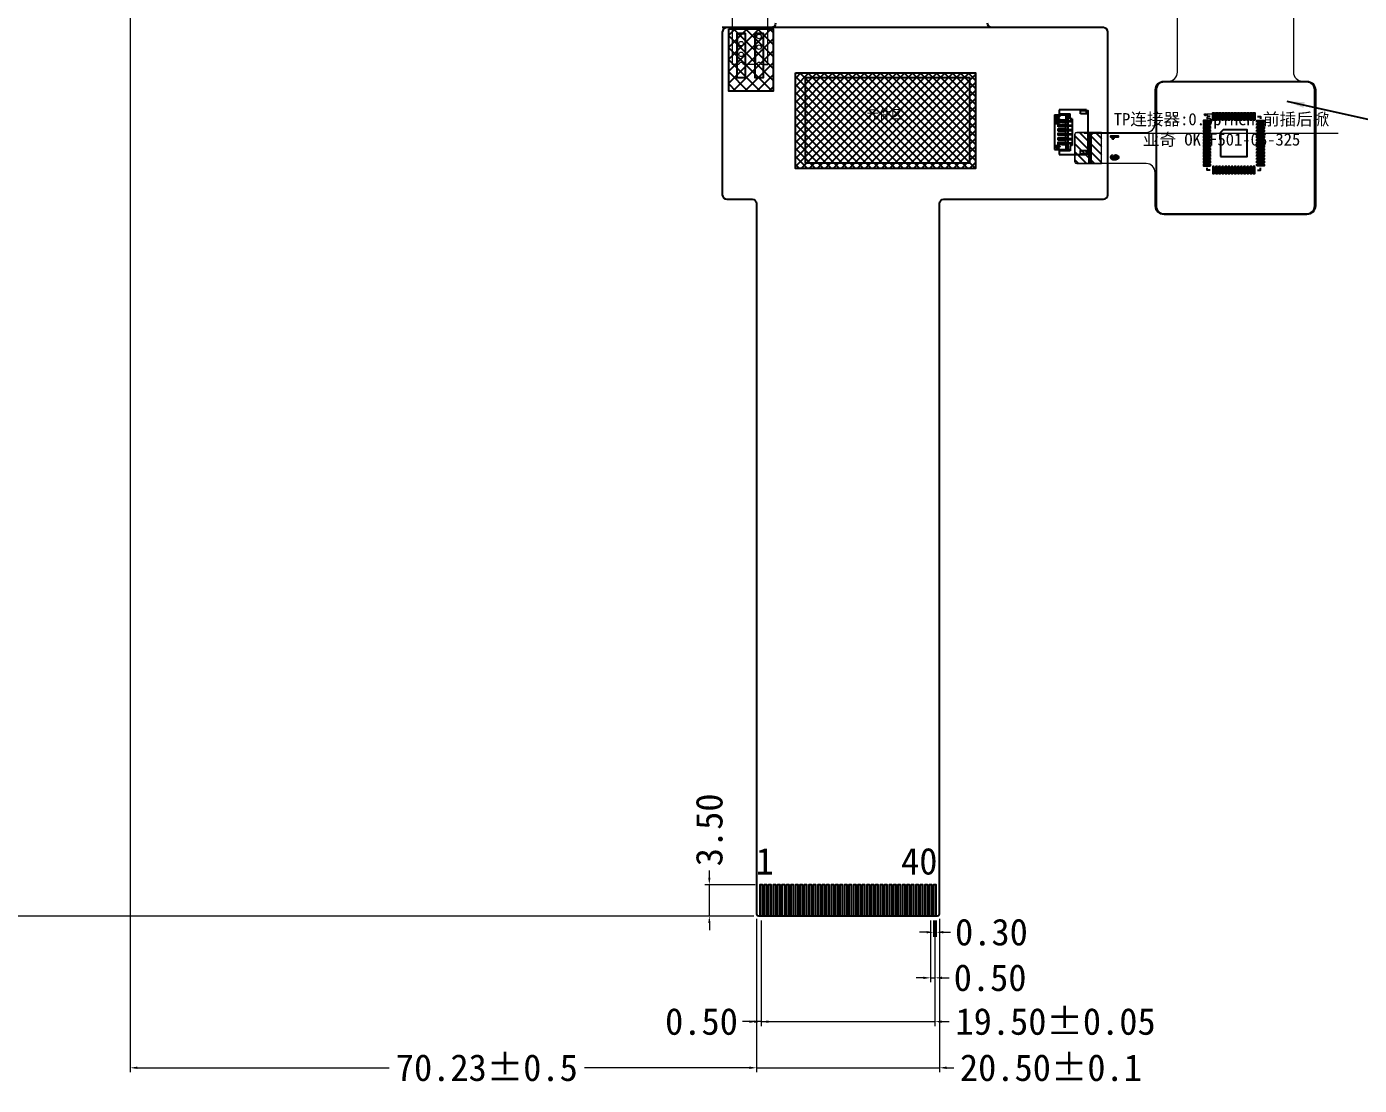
# Model space of a CAD drawing. Header units: millimetres. Extents: x 5678 to 6868, y 431 to 1273.
# Drawn here: x 5821.5 to 5970.9, y 727.7 to 846.4 of the extents above; entities that cross this region are included whole.
import ezdxf
from ezdxf.enums import TextEntityAlignment as Align

# ---------------------------------------------------------------- set-up
doc = ezdxf.new("R2010")
doc.units = ezdxf.units.MM
doc.header["$PDMODE"] = 35
doc.header["$PDSIZE"] = 5
doc.layers.add('DIM', color=3, linetype='Continuous')
doc.layers.add('TP-FPC', color=20, linetype='Continuous', lineweight=9)
doc.layers.add('标注', color=3, linetype='Continuous', lineweight=13)
doc.styles.add('NOTE', font='ROMANS.shx', dxfattribs={"width": 0.8, "bigfont": 'EXTFONT.shx'})
doc.styles.get("Standard").update_dxf_attribs({"font": 'txt', "bigfont": 'gbcbig.shx'})
doc.styles.add('TITLE', font='arial.ttf')
doc.styles.add('宋体', font='')
doc.styles.get('宋体').set_extended_font_data('SimSun')
doc.dimstyles.new('DIM', dxfattribs={"dimtxt": 3, "dimasz": 0.8, "dimexe": 0.5, "dimexo": 0.5, "dimgap": 0.5, "dimtad": 0, "dimzin": 9, "dimdsep": 46, "dimtxsty": '宋体', "dimcen": 0.1, "dimclrd": 3, "dimclre": 3, "dimclrt": 3, "dimadec": 0, "dimazin": 0, "dimtm": 1e-09, "dimtfac": 1, "dimtmove": 0, "dimatfit": 0, "dimfxl": 1, "dimtolj": 1, "dimlwd": 5, "dimlwe": 5, "dimarcsym": 0})
doc.dimstyles.new('ISO-25$7', dxfattribs={"dimscale": 0.5, "dimtxt": 1.5, "dimasz": 2, "dimexe": 0.2, "dimexo": 0.2, "dimtad": 0, "dimzin": 1, "dimdsep": 46, "dimtxsty": 'TITLE', "dimcen": 2.5, "dimclrd": 7, "dimclre": 256, "dimclrt": 7, "dimadec": 0, "dimazin": 0, "dimtfac": 1, "dimtmove": 0, "dimatfit": 0, "dimfxl": 1, "dimlwd": 9, "dimlwe": 9, "dimarcsym": 0})
doc.dimstyles.new('STANDARD$7', dxfattribs={"dimtxt": 1.5, "dimasz": 1.25, "dimexe": 0.25, "dimexo": 0.25, "dimgap": 0.25, "dimtad": 0, "dimzin": 0, "dimdsep": 46, "dimtxsty": 'NOTE', "dimcen": 0.5, "dimclrd": 256, "dimclre": 5, "dimclrt": 256, "dimazin": 0, "dimtfac": 1, "dimtmove": 0, "dimatfit": 1, "dimfxl": 1, "dimtolj": 1, "dimtzin": 0, "dimarcsym": 0})

# ---------------------------------------------------------------- blocks, each defined once
blk = doc.blocks.new('*D132')
at = {"color": 3, "lineweight": 5}
for p, q in [((5833.08, 854.65), (5833.08, 729.19)), ((5903.31, 746.41), (5903.31, 729.19)), ((5833.88, 729.69), (5862.11, 729.69)), ((5902.51, 729.69), (5884.02, 729.69))]:
    blk.add_line(p, q, dxfattribs=at)
at = {"color": 3}
for points in [[(5833.88, 729.83), (5833.88, 729.56), (5833.08, 729.69)], [(5902.51, 729.83), (5902.51, 729.56), (5903.31, 729.69)]]:
    blk.add_solid(points, dxfattribs=at)
at = {"layer": 'Defpoints', "color": 0}
for p in [(5833.08, 855.15), (5903.31, 746.91), (5903.31, 729.69)]:
    blk.add_point(p, dxfattribs=at)
at = {"color": 7, "insert": (5873.06, 729.69), "char_height": 3, "attachment_point": 5, "style": '宋体'}
blk.add_mtext('\\A1;70.23\\fSimSun|b0|i0|c134|p2;±0.5', dxfattribs=at)
blk = doc.blocks.new('*D143')
at = {"color": 3, "lineweight": 5}
for p, q in [((5832.58, 855.15), (5807.58, 855.15)), ((5808.08, 854.35), (5808.08, 812.85)), ((5808.08, 747.51), (5808.08, 789.01)), ((5903.01, 746.71), (5807.58, 746.71))]:
    blk.add_line(p, q, dxfattribs=at)
at = {"color": 3}
for points in [[(5807.94, 854.35), (5808.21, 854.35), (5808.08, 855.15)], [(5807.94, 747.51), (5808.21, 747.51), (5808.08, 746.71)]]:
    blk.add_solid(points, dxfattribs=at)
at = {"layer": 'Defpoints', "color": 0}
for p in [(5833.08, 855.15), (5808.08, 746.71), (5903.51, 746.71)]:
    blk.add_point(p, dxfattribs=at)
at = {"color": 7, "insert": (5808.08, 800.93), "char_height": 3, "attachment_point": 5, "rotation": 90, "style": '宋体'}
blk.add_mtext('\\A1;108.43%%P0.5', dxfattribs=at)
blk = doc.blocks.new('wewe')
at = {"color": 2}
for points in [[(27029.48, 4589.85), (27029.74, 4589.85), (27029.74, 4589.05), (27029.48, 4589.05)], [(27029.98, 4589.85), (27030.24, 4589.85), (27030.24, 4589.05), (27029.98, 4589.05)], [(27030.48, 4589.85), (27030.74, 4589.85), (27030.74, 4589.05), (27030.48, 4589.05)], [(27030.98, 4589.85), (27031.24, 4589.85), (27031.24, 4589.05), (27030.98, 4589.05)], [(27031.48, 4589.85), (27031.74, 4589.85), (27031.74, 4589.05), (27031.48, 4589.05)], [(27031.98, 4589.85), (27032.24, 4589.85), (27032.24, 4589.05), (27031.98, 4589.05)], [(27028.41, 4587.35), (27028.81, 4587.35), (27028.81, 4586.55), (27028.41, 4586.55)], [(27032.91, 4587.35), (27033.31, 4587.35), (27033.31, 4586.55), (27032.91, 4586.55)]]:
    blk.add_lwpolyline(points, close=True, dxfattribs=at)
blk = doc.blocks.new('*D156')
at = {"color": 3, "lineweight": 5}
for p, q in [((5898.01, 751.01), (5898.01, 751.81)), ((5903.16, 750.21), (5897.51, 750.21)), ((5898.01, 746.71), (5898.01, 750.21)), ((5903.01, 746.71), (5897.51, 746.71)), ((5898.01, 745.91), (5898.01, 745.11))]:
    blk.add_line(p, q, dxfattribs=at)
at = {"color": 3}
for points in [[(5897.88, 751.01), (5898.14, 751.01), (5898.01, 750.21)], [(5897.88, 745.91), (5898.14, 745.91), (5898.01, 746.71)]]:
    blk.add_solid(points, dxfattribs=at)
at = {"layer": 'Defpoints', "color": 0}
for p in [(5898.01, 750.21), (5903.66, 750.21), (5903.51, 746.71)]:
    blk.add_point(p, dxfattribs=at)
at = {"color": 7, "insert": (5898.01, 756.37), "char_height": 3, "attachment_point": 5, "rotation": 90, "style": '宋体'}
blk.add_mtext('\\A1;3.50', dxfattribs=at)
blk = doc.blocks.new('*D157')
at = {"color": 3, "lineweight": 5}
for p, q in [((5923.16, 746.21), (5923.16, 744.39)), ((5923.46, 746.21), (5923.46, 744.39)), ((5922.36, 744.89), (5921.56, 744.89)), ((5923.16, 744.89), (5923.46, 744.89)), ((5924.26, 744.89), (5925.06, 744.89))]:
    blk.add_line(p, q, dxfattribs=at)
at = {"color": 3}
for points in [[(5922.36, 745.03), (5922.36, 744.76), (5923.16, 744.89)], [(5924.26, 745.03), (5924.26, 744.76), (5923.46, 744.89)]]:
    blk.add_solid(points, dxfattribs=at)
at = {"layer": 'Defpoints', "color": 0}
for p in [(5923.16, 746.71), (5923.46, 746.71), (5923.46, 744.89)]:
    blk.add_point(p, dxfattribs=at)
at = {"color": 7, "insert": (5929.64, 744.89), "char_height": 3, "attachment_point": 5, "style": '宋体'}
blk.add_mtext('\\A1;0.30', dxfattribs=at)
blk = doc.blocks.new('*D158')
at = {"color": 3, "lineweight": 5}
for p, q in [((5922.81, 746.21), (5922.81, 739.28)), ((5923.31, 746.21), (5923.31, 739.28)), ((5922.01, 739.78), (5921.21, 739.78)), ((5922.81, 739.78), (5923.31, 739.78)), ((5924.11, 739.78), (5924.91, 739.78))]:
    blk.add_line(p, q, dxfattribs=at)
at = {"color": 3}
for points in [[(5922.01, 739.91), (5922.01, 739.64), (5922.81, 739.78)], [(5924.11, 739.91), (5924.11, 739.64), (5923.31, 739.78)]]:
    blk.add_solid(points, dxfattribs=at)
at = {"layer": 'Defpoints', "color": 0}
for p in [(5922.81, 746.71), (5923.31, 746.71), (5923.31, 739.78)]:
    blk.add_point(p, dxfattribs=at)
at = {"color": 7, "insert": (5929.49, 739.78), "char_height": 3, "attachment_point": 5, "style": '宋体'}
blk.add_mtext('\\A1;0.50', dxfattribs=at)
blk = doc.blocks.new('*D159')
at = {"color": 3, "lineweight": 5}
for p, q in [((5903.81, 746.21), (5903.81, 734.37)), ((5923.31, 746.21), (5923.31, 734.37)), ((5903.01, 734.87), (5902.21, 734.87)), ((5903.81, 734.87), (5923.31, 734.87)), ((5924.11, 734.87), (5924.91, 734.87))]:
    blk.add_line(p, q, dxfattribs=at)
at = {"color": 3}
for points in [[(5903.01, 735), (5903.01, 734.73), (5903.81, 734.87)], [(5924.11, 735), (5924.11, 734.73), (5923.31, 734.87)]]:
    blk.add_solid(points, dxfattribs=at)
at = {"layer": 'Defpoints', "color": 0}
for p in [(5903.81, 746.71), (5923.31, 746.71), (5923.31, 734.87)]:
    blk.add_point(p, dxfattribs=at)
at = {"color": 7, "insert": (5936.83, 734.87), "char_height": 3, "attachment_point": 5, "style": '宋体'}
blk.add_mtext('\\A1;19.50%%P0.05', dxfattribs=at)
blk = doc.blocks.new('*D144')
at = {"color": 3, "lineweight": 5}
for p, q in [((5903.31, 746.41), (5903.31, 729.19)), ((5923.81, 746.41), (5923.81, 729.19)), ((5902.51, 729.69), (5901.71, 729.69)), ((5903.31, 729.69), (5923.81, 729.69)), ((5924.61, 729.69), (5925.41, 729.69))]:
    blk.add_line(p, q, dxfattribs=at)
at = {"color": 3}
for points in [[(5902.51, 729.83), (5902.51, 729.56), (5903.31, 729.69)], [(5924.61, 729.83), (5924.61, 729.56), (5923.81, 729.69)]]:
    blk.add_solid(points, dxfattribs=at)
at = {"layer": 'Defpoints', "color": 0}
for p in [(5903.31, 746.91), (5923.81, 746.91), (5923.81, 729.69)]:
    blk.add_point(p, dxfattribs=at)
at = {"color": 7, "insert": (5936.31, 729.69), "char_height": 3, "attachment_point": 5, "style": '宋体'}
blk.add_mtext('\\A1;20.50%%P0.1', dxfattribs=at)
blk = doc.blocks.new('*D145')
at = {"color": 3, "lineweight": 5}
for p, q in [((5903.31, 746.41), (5903.31, 734.37)), ((5903.81, 746.21), (5903.81, 734.37)), ((5902.51, 734.87), (5901.71, 734.87)), ((5903.81, 734.87), (5903.31, 734.87)), ((5904.61, 734.87), (5905.41, 734.87))]:
    blk.add_line(p, q, dxfattribs=at)
at = {"color": 3}
for points in [[(5902.51, 735), (5902.51, 734.73), (5903.31, 734.87)], [(5904.61, 735), (5904.61, 734.73), (5903.81, 734.87)]]:
    blk.add_solid(points, dxfattribs=at)
at = {"layer": 'Defpoints', "color": 0}
for p in [(5903.31, 746.91), (5903.81, 746.71), (5903.31, 734.87)]:
    blk.add_point(p, dxfattribs=at)
at = {"color": 7, "insert": (5897.13, 734.87), "char_height": 3, "attachment_point": 5, "style": '宋体'}
blk.add_mtext('\\A1;0.50', dxfattribs=at)

msp = doc.modelspace()

# ---------------------------------------------------------------- hatches: boundary and pattern name
h = msp.add_hatch()
h.set_pattern_fill('ANSI37', color=2, scale=0.2)
h.set_pattern_definition([(45, (4266.62777, 623.86315), (-0.4490128, 0.4490128), []), (135, (4266.62777, 623.86315), (-0.4490128, -0.4490128), [])])
h.paths.add_polyline_path([(5907.6579, 841.2387), (5927.863, 841.2387), (5927.863, 830.5056), (5907.6579, 830.5056)])
h = msp.add_hatch()
h.set_pattern_fill('ANSI31', color=3, scale=0.2, angle=270, style=0)
h.set_pattern_definition([(315, (6901.97977, 4261.65113), (0.44901281, 0.44901281), [])])
edge = h.paths.add_edge_path()
edge.add_line((5941.9964, 834.5758), (5939.1964, 834.5758))
edge.add_arc((5939.1964, 834.3758), 0.2, 90, 180)
edge.add_line((5938.9964, 834.3758), (5938.9964, 831.2758))
edge.add_arc((5939.1964, 831.2758), 0.2, 180, 270)
edge.add_line((5939.1964, 831.0758), (5941.9964, 831.0758))
edge.add_line((5941.9964, 831.0758), (5941.9964, 834.5758))
msp.add_hatch(color=0).paths.add_polyline_path([(5940.7964, 834.5758), (5940.7964, 831.0758), (5940.5964, 831.0758), (5940.5964, 834.5758)])
at = {"layer": 'DIM'}
h = msp.add_hatch(dxfattribs=at)
h.set_pattern_fill('ANSI37', color=2, scale=0.3)
h.set_pattern_definition([(45, (-3432.1358, 2214.0127), (-0.67351921, 0.67351921), []), (135, (-3432.1358, 2214.0127), (-0.67351921, -0.67351921), [])])
h.paths.add_polyline_path([(5900.1849, 839.1842), (5900.1849, 846.1842), (5905.1849, 846.1842), (5905.1849, 839.1842)])

# ---------------------------------------------------------------- linework, layer by layer
at = {"color": 5}
for q in [(5899.4664, 846.3125), (5904.9449, 846.3125)]:
    msp.add_line((5929.7064, 846.3125), q, dxfattribs=at)
at = {"color": 6}
for p, q in [((5901.1322, 845.6682), (5901.1322, 842.1683)), ((5901.1322, 845.6682), (5902.0322, 845.6682)), ((5901.1322, 845.6682), (5901.1322, 842.1683)), ((5901.1322, 845.6682), (5902.0322, 845.6682)), ((5902.0322, 845.6682), (5902.0322, 842.1683)), ((5902.0322, 845.6682), (5902.0322, 842.1683)), ((5903.1322, 845.6682), (5903.1322, 842.1683)), ((5903.1322, 845.6682), (5904.0322, 845.6682)), ((5903.1322, 845.6682), (5903.1322, 842.1683)), ((5903.1322, 845.6682), (5904.0322, 845.6682)), ((5904.0322, 845.6682), (5904.0322, 842.1683)), ((5904.0322, 845.6682), (5904.0322, 842.1683))]:
    msp.add_line(p, q, dxfattribs=at)
at = {"color": 7, "linetype": 'Continuous'}
for p, q in [((5940.2964, 837.0875), (5937.2464, 837.0875)), ((5937.2464, 837.0875), (5937.2464, 836.5275)), ((5940.2964, 836.6875), (5940.2964, 837.0875)), ((5940.4264, 836.8475), (5940.2964, 836.8475)), ((5940.4164, 836.8475), (5940.4164, 836.6975)), ((5940.4264, 836.8475), (5940.4264, 836.6975)), ((5936.6964, 836.5275), (5938.2464, 836.5275)), ((5936.6964, 836.5275), (5936.6964, 832.6475)), ((5936.8742, 836.1433), (5936.8113, 836.0867)), ((5936.8113, 835.8603), (5936.8113, 836.0867)), ((5936.8113, 835.8603), (5936.8364, 835.8414)), ((5936.8364, 835.8414), (5936.8113, 835.8163)), ((5936.8113, 835.5961), (5936.8113, 835.8163)), ((5936.8113, 835.5961), (5936.8742, 835.5332)), ((5936.8176, 836.3824), (5937.2579, 836.3824)), ((5936.8176, 836.3132), (5936.8176, 836.3824)), ((5937.1447, 836.3132), (5936.8176, 836.3132)), ((5937.1447, 836.3132), (5936.8742, 836.1433)), ((5937.195, 835.5332), (5936.8742, 835.5332)), ((5936.9119, 836.0364), (5936.9497, 836.0679)), ((5936.9119, 836.0364), (5936.9119, 835.9106)), ((5936.9497, 835.8792), (5936.9119, 835.9106)), ((5936.9119, 835.766), (5936.9497, 835.7974)), ((5936.9119, 835.6464), (5936.9119, 835.766)), ((5936.9497, 835.6087), (5936.9119, 835.6464)), ((5937.2579, 836.0679), (5936.9497, 836.0679)), ((5936.9497, 835.8792), (5937.1258, 835.8792)), ((5937.1258, 835.7974), (5936.9497, 835.7974)), ((5936.9497, 835.6087), (5937.1258, 835.6087)), ((5936.9937, 836.1433), (5937.2579, 836.3132)), ((5936.9937, 836.1433), (5937.195, 836.1433)), ((5937.1572, 835.9106), (5937.1258, 835.8792)), ((5937.1258, 835.7974), (5937.1572, 835.766)), ((5937.1572, 835.6464), (5937.1258, 835.6087)), ((5937.1572, 836.0364), (5937.2075, 836.0364)), ((5937.1572, 835.9106), (5937.1572, 836.0364)), ((5937.1572, 835.6464), (5937.1572, 835.766)), ((5937.2579, 836.0867), (5937.195, 836.1433)), ((5937.195, 835.5332), (5937.2579, 835.5961)), ((5937.2579, 835.9735), (5937.2075, 836.0364)), ((5937.2327, 835.8414), (5937.2579, 835.8603)), ((5937.2579, 835.8163), (5937.2327, 835.8414)), ((5937.2464, 836.6575), (5938.4764, 836.6575)), ((5937.2464, 836.6575), (5937.3964, 836.5575)), ((5937.2579, 836.3824), (5937.2579, 836.3132)), ((5937.2579, 836.0867), (5937.2579, 836.0679)), ((5937.2579, 835.9735), (5937.2579, 835.8603)), ((5937.2579, 835.8163), (5937.2579, 835.5961)), ((5937.3964, 836.5575), (5938.4764, 836.5575)), ((5937.3964, 836.5575), (5937.3964, 836.5275)), ((5937.5464, 835.9475), (5938.2464, 835.9475)), ((5937.5464, 835.7275), (5937.5464, 835.9475)), ((5937.5464, 835.8875), (5937.959, 835.8875)), ((5937.5464, 835.7875), (5937.959, 835.7875)), ((5937.5464, 835.7275), (5938.2464, 835.7275)), ((5937.5464, 835.2275), (5937.5464, 835.4475)), ((5937.5464, 835.4475), (5938.2464, 835.4475)), ((5937.5464, 835.3875), (5937.959, 835.3875)), ((5937.5464, 835.2875), (5937.959, 835.2875)), ((5937.5964, 836.5275), (5937.5964, 836.5575)), ((5937.5964, 835.8875), (5937.5964, 835.9475)), ((5937.5964, 835.7275), (5937.5964, 835.7875)), ((5937.5964, 835.3875), (5937.5964, 835.4475)), ((5937.5964, 835.2275), (5937.5964, 835.2875)), ((5937.6108, 835.8875), (5937.6109, 835.7875)), ((5937.6108, 835.3875), (5937.6109, 835.2875)), ((5937.6264, 835.9475), (5937.6264, 835.8875)), ((5937.6264, 835.7875), (5937.6264, 835.7275)), ((5937.6264, 835.3875), (5937.6264, 835.4475)), ((5937.6264, 835.2275), (5937.6264, 835.2875)), ((5937.7464, 835.8975), (5937.6714, 835.9475)), ((5937.6714, 835.7275), (5937.7464, 835.7775)), ((5937.7464, 835.3975), (5937.6714, 835.4475)), ((5937.7089, 835.7875), (5937.7089, 835.8875)), ((5937.7089, 835.2875), (5937.7089, 835.3875)), ((5937.7464, 835.8975), (5937.9023, 835.8975)), ((5937.7464, 835.7775), (5937.9023, 835.7775)), ((5937.7464, 835.3975), (5937.9023, 835.3975)), ((5937.7735, 835.8875), (5937.7735, 835.7875)), ((5937.7735, 835.3875), (5937.7735, 835.2875)), ((5937.8843, 836.5575), (5937.8843, 836.5275)), ((5937.9023, 835.8875), (5937.9023, 835.9475)), ((5937.9023, 835.7275), (5937.9023, 835.7875)), ((5937.9023, 835.4475), (5937.9023, 835.3875)), ((5937.9023, 835.2875), (5937.9023, 835.2275)), ((5937.9166, 835.8875), (5937.9166, 835.9475)), ((5937.9166, 835.7275), (5937.9166, 835.7875)), ((5937.9166, 835.4475), (5937.9166, 835.3875)), ((5937.9166, 835.2875), (5937.9166, 835.2275)), ((5937.9314, 835.8875), (5937.9314, 835.9475)), ((5937.9314, 835.7275), (5937.9314, 835.7875)), ((5937.9314, 835.2875), (5937.9314, 835.2275)), ((5937.9315, 835.4475), (5937.9315, 835.3875)), ((5937.959, 835.8875), (5937.959, 835.7875)), ((5937.959, 835.3875), (5937.959, 835.2875)), ((5937.9964, 836.5275), (5937.9964, 835.9475)), ((5937.9964, 835.4475), (5937.9964, 835.7275)), ((5938.0318, 835.7275), (5938.0318, 835.9475)), ((5938.0318, 835.4475), (5938.0318, 835.2275)), ((5938.0343, 836.5275), (5938.0343, 836.5575)), ((5938.0939, 836.5575), (5938.0939, 836.5275)), ((5938.1293, 835.7275), (5938.1293, 835.9475)), ((5938.1293, 835.2275), (5938.1293, 835.4475)), ((5938.165, 835.9475), (5938.165, 835.7275)), ((5938.165, 835.4475), (5938.165, 835.2275)), ((5938.2177, 835.7275), (5938.2177, 835.9475)), ((5938.2177, 835.4475), (5938.2177, 835.2275)), ((5938.2413, 836.5575), (5938.2413, 836.5275)), ((5938.2464, 832.6175), (5938.2464, 836.5575)), ((5938.2464, 835.8975), (5938.6964, 835.8975)), ((5938.2464, 835.7775), (5938.6964, 835.7775)), ((5938.2464, 835.3975), (5938.6964, 835.3975)), ((5938.4764, 836.0875), (5938.4764, 836.6575)), ((5938.6964, 836.0875), (5938.4764, 836.0875)), ((5938.6964, 836.0875), (5938.6964, 833.0875)), ((5940.2964, 836.6975), (5940.4264, 836.6975)), ((5940.3964, 836.6875), (5940.2964, 836.6875)), ((5940.3964, 836.6875), (5940.4964, 836.5875)), ((5940.4964, 832.5875), (5940.4964, 836.5875)), ((5938.2464, 835.2275), (5937.5464, 835.2275)), ((5937.5464, 834.7275), (5937.5464, 834.9475)), ((5937.5464, 834.9475), (5938.2464, 834.9475)), ((5937.5464, 834.8875), (5937.959, 834.8875)), ((5937.5464, 834.7875), (5937.959, 834.7875)), ((5938.2464, 834.7275), (5937.5464, 834.7275)), ((5937.5464, 834.2275), (5937.5464, 834.4475)), ((5937.5464, 834.4475), (5938.2464, 834.4475)), ((5937.5464, 834.3875), (5937.959, 834.3875)), ((5937.5464, 834.2875), (5937.959, 834.2875)), ((5938.2464, 834.2275), (5937.5464, 834.2275)), ((5937.5464, 833.7275), (5937.5464, 833.9475)), ((5937.5464, 833.9475), (5938.2464, 833.9475)), ((5937.5464, 833.8875), (5937.959, 833.8875)), ((5937.5464, 833.7875), (5937.959, 833.7875)), ((5937.5964, 834.8875), (5937.5964, 834.9475)), ((5937.5964, 834.7275), (5937.5964, 834.7875)), ((5937.5964, 834.3875), (5937.5964, 834.4475)), ((5937.5964, 834.2275), (5937.5964, 834.2875)), ((5937.5964, 833.8875), (5937.5964, 833.9475)), ((5937.5964, 833.7275), (5937.5964, 833.7875)), ((5937.6108, 834.8875), (5937.6109, 834.7875)), ((5937.6108, 834.3875), (5937.6109, 834.2875)), ((5937.6108, 833.8875), (5937.6109, 833.7875)), ((5937.6264, 834.9475), (5937.6264, 834.8875)), ((5937.6264, 834.7875), (5937.6264, 834.7275)), ((5937.6264, 834.3875), (5937.6264, 834.4475)), ((5937.6264, 834.2275), (5937.6264, 834.2875)), ((5937.6264, 833.9475), (5937.6264, 833.8875)), ((5937.6264, 833.7875), (5937.6264, 833.7275)), ((5937.6714, 835.2275), (5937.7464, 835.2775)), ((5937.7464, 834.8975), (5937.6714, 834.9475)), ((5937.6714, 834.7275), (5937.7464, 834.7775)), ((5937.7464, 834.3975), (5937.6714, 834.4475)), ((5937.6714, 834.2275), (5937.7464, 834.2775)), ((5937.7464, 833.8975), (5937.6714, 833.9475)), ((5937.7089, 834.7875), (5937.7089, 834.8875)), ((5937.7089, 834.2875), (5937.7089, 834.3875)), ((5937.7089, 833.7875), (5937.7089, 833.8875)), ((5937.9023, 835.2775), (5937.7464, 835.2775)), ((5937.7464, 834.8975), (5937.9023, 834.8975)), ((5937.7464, 834.7775), (5937.9023, 834.7775)), ((5937.7464, 834.3975), (5937.9023, 834.3975)), ((5937.9023, 834.2775), (5937.7464, 834.2775)), ((5937.7464, 833.8975), (5937.9023, 833.8975)), ((5937.7735, 834.8875), (5937.7735, 834.7875)), ((5937.7735, 834.3875), (5937.7735, 834.2875)), ((5937.7735, 833.8875), (5937.7735, 833.7875)), ((5937.9023, 834.9475), (5937.9023, 834.8875)), ((5937.9023, 834.7875), (5937.9023, 834.7275)), ((5937.9023, 834.4475), (5937.9023, 834.3875)), ((5937.9023, 834.2875), (5937.9023, 834.2275)), ((5937.9023, 833.9475), (5937.9023, 833.8875)), ((5937.9023, 833.7875), (5937.9023, 833.7275)), ((5937.9166, 834.9475), (5937.9166, 834.8875)), ((5937.9166, 834.7875), (5937.9166, 834.7275)), ((5937.9166, 834.4475), (5937.9166, 834.3875)), ((5937.9166, 834.2875), (5937.9166, 834.2275)), ((5937.9166, 833.9475), (5937.9166, 833.8875)), ((5937.9166, 833.7875), (5937.9166, 833.7275)), ((5937.9314, 834.7875), (5937.9314, 834.7275)), ((5937.9314, 834.2875), (5937.9314, 834.2275)), ((5937.9314, 833.7875), (5937.9314, 833.7275)), ((5937.9315, 834.9475), (5937.9315, 834.8875)), ((5937.9315, 834.4475), (5937.9315, 834.3875)), ((5937.9315, 833.9475), (5937.9315, 833.8875)), ((5937.959, 834.8875), (5937.959, 834.7875)), ((5937.959, 834.3875), (5937.959, 834.2875)), ((5937.959, 833.8875), (5937.959, 833.7875)), ((5937.9964, 834.9475), (5937.9964, 835.2275)), ((5937.9964, 834.4475), (5937.9964, 834.7275)), ((5937.9964, 833.9475), (5937.9964, 834.2275)), ((5938.0318, 834.9475), (5938.0318, 834.7275)), ((5938.0318, 834.4475), (5938.0318, 834.2275)), ((5938.0318, 833.9475), (5938.0318, 833.7275)), ((5938.1293, 834.7275), (5938.1293, 834.9475)), ((5938.1293, 834.4475), (5938.1293, 834.2275)), ((5938.1293, 833.9475), (5938.1293, 833.7275)), ((5938.165, 834.9475), (5938.165, 834.7275)), ((5938.165, 834.4475), (5938.165, 834.2275)), ((5938.165, 833.9475), (5938.165, 833.7275)), ((5938.2177, 834.9475), (5938.2177, 834.7275)), ((5938.2177, 834.4475), (5938.2177, 834.2275)), ((5938.2177, 833.9475), (5938.2177, 833.7275)), ((5938.6964, 835.2775), (5938.2464, 835.2775)), ((5938.2464, 834.8975), (5938.6964, 834.8975)), ((5938.2464, 834.7775), (5938.6964, 834.7775)), ((5938.2464, 834.3975), (5938.6964, 834.3975)), ((5938.6964, 834.2775), (5938.2464, 834.2775)), ((5938.2464, 833.8975), (5938.6964, 833.8975)), ((5936.6964, 832.6475), (5938.2464, 832.6475)), ((5936.8559, 833.0619), (5936.8464, 833.015)), ((5936.8464, 832.9775), (5936.8464, 833.015)), ((5936.8464, 832.9775), (5936.8559, 832.9306)), ((5936.8847, 833.1087), (5936.8559, 833.0619)), ((5936.8559, 832.9306), (5936.8847, 832.8837)), ((5936.923, 833.1369), (5936.8847, 833.1087)), ((5936.8847, 832.8837), (5936.923, 832.8556)), ((5936.8942, 833.0244), (5936.9038, 833.0525)), ((5936.8942, 833.0244), (5936.8942, 832.9681)), ((5936.9038, 832.94), (5936.8942, 832.9681)), ((5936.9038, 833.0525), (5936.923, 833.0806)), ((5936.923, 832.9119), (5936.9038, 832.94)), ((5936.9517, 833.1462), (5936.923, 833.1369)), ((5936.923, 833.0806), (5936.9517, 833.0994)), ((5936.9517, 832.8931), (5936.923, 832.9119)), ((5936.923, 832.8556), (5936.9708, 832.8369)), ((5936.9517, 833.1462), (5936.9517, 833.0994)), ((5936.9804, 832.8837), (5936.9517, 832.8931)), ((5936.9708, 832.8369), (5937.0379, 832.8275)), ((5937.0379, 832.8744), (5936.9804, 832.8837)), ((5937.0187, 833.0712), (5937.0091, 833.0244)), ((5937.0091, 832.9775), (5937.0091, 833.0244)), ((5937.0091, 832.9775), (5937.0187, 832.9306)), ((5937.0474, 833.1181), (5937.0187, 833.0712)), ((5937.0187, 832.9306), (5937.057, 832.8744)), ((5937.0379, 832.8744), (5937.057, 832.8744)), ((5937.1049, 832.8275), (5937.0379, 832.8275)), ((5937.0762, 833.1462), (5937.0474, 833.1181)), ((5937.057, 833.0337), (5937.0666, 833.0619)), ((5937.057, 833.0337), (5937.057, 832.9681)), ((5937.0666, 832.94), (5937.057, 832.9681)), ((5937.0666, 833.0619), (5937.0857, 833.09)), ((5937.0857, 832.9119), (5937.0666, 832.94)), ((5937.124, 833.165), (5937.0762, 833.1462)), ((5937.0857, 833.09), (5937.1049, 833.1087)), ((5937.1049, 832.8931), (5937.0857, 832.9119)), ((5937.1049, 833.1087), (5937.1336, 833.1181)), ((5937.1336, 832.8837), (5937.1049, 832.8931)), ((5937.1049, 832.8275), (5937.1719, 832.8369)), ((5937.124, 833.165), (5937.1719, 833.165)), ((5937.1623, 833.1181), (5937.1336, 833.1181)), ((5937.1336, 832.8837), (5937.1623, 832.8837)), ((5937.1623, 833.1181), (5937.1911, 833.1087)), ((5937.1911, 832.8931), (5937.1623, 832.8837)), ((5937.2198, 833.1462), (5937.1719, 833.165)), ((5937.1719, 832.8369), (5937.2198, 832.8556)), ((5937.1911, 833.1087), (5937.2198, 833.09)), ((5937.2198, 832.9119), (5937.1911, 832.8931)), ((5937.2581, 833.1181), (5937.2198, 833.1462)), ((5937.2198, 833.09), (5937.2389, 833.0619)), ((5937.2389, 832.94), (5937.2198, 832.9119)), ((5937.2198, 832.8556), (5937.2581, 832.8837)), ((5937.2389, 833.0619), (5937.2485, 833.0337)), ((5937.2485, 832.9681), (5937.2389, 832.94)), ((5937.2464, 832.6475), (5937.2464, 832.0875)), ((5937.3964, 832.6175), (5937.2464, 832.5175)), ((5938.4764, 832.5175), (5937.2464, 832.5175)), ((5937.2485, 832.9681), (5937.2485, 833.0337)), ((5937.2868, 833.0712), (5937.2581, 833.1181)), ((5937.2581, 832.8837), (5937.2868, 832.9306)), ((5937.2964, 833.0244), (5937.2868, 833.0712)), ((5937.2868, 832.9306), (5937.2964, 832.9775)), ((5937.2964, 833.0244), (5937.2964, 832.9775)), ((5937.3964, 832.6475), (5937.3964, 832.6175)), ((5938.4764, 832.6175), (5937.3964, 832.6175)), ((5938.2464, 833.7275), (5937.5464, 833.7275)), ((5937.5464, 833.2275), (5937.5464, 833.4475)), ((5937.5464, 833.4475), (5938.2464, 833.4475)), ((5937.5464, 833.3875), (5937.959, 833.3875)), ((5937.5464, 833.2875), (5937.959, 833.2875)), ((5937.5464, 833.2275), (5938.2464, 833.2275)), ((5937.5964, 833.3875), (5937.5964, 833.4475)), ((5937.5964, 833.2275), (5937.5964, 833.2875)), ((5937.5964, 832.6175), (5937.5964, 832.6475)), ((5937.6108, 833.3875), (5937.6109, 833.2875)), ((5937.6264, 833.3875), (5937.6264, 833.4475)), ((5937.6264, 833.2275), (5937.6264, 833.2875)), ((5937.6714, 833.7275), (5937.7464, 833.7775)), ((5937.7464, 833.3975), (5937.6714, 833.4475)), ((5937.6714, 833.2275), (5937.7464, 833.2775)), ((5937.7089, 833.2875), (5937.7089, 833.3875)), ((5937.7464, 833.7775), (5937.9023, 833.7775)), ((5937.7464, 833.3975), (5937.9023, 833.3975)), ((5937.9023, 833.2775), (5937.7464, 833.2775)), ((5937.7735, 833.3875), (5937.7735, 833.2875)), ((5937.8843, 832.6175), (5937.8843, 832.6475)), ((5937.9023, 833.4475), (5937.9023, 833.3875)), ((5937.9023, 833.2875), (5937.9023, 833.2275)), ((5937.9166, 833.4475), (5937.9166, 833.3875)), ((5937.9166, 833.2875), (5937.9166, 833.2275)), ((5937.9314, 833.2875), (5937.9314, 833.2275)), ((5937.9315, 833.4475), (5937.9315, 833.3875)), ((5937.959, 833.3875), (5937.959, 833.2875)), ((5937.9964, 833.4475), (5937.9964, 833.7275)), ((5937.9964, 833.2275), (5937.9964, 832.6475)), ((5938.0318, 833.4475), (5938.0318, 833.2275)), ((5938.0343, 832.6175), (5938.0343, 832.6475)), ((5938.0939, 832.6175), (5938.0939, 832.6475)), ((5938.1293, 833.2275), (5938.1293, 833.4475)), ((5938.165, 833.4475), (5938.165, 833.2275)), ((5938.2177, 833.4475), (5938.2177, 833.2275)), ((5938.2413, 832.6475), (5938.2413, 832.6175)), ((5938.2464, 833.7775), (5938.6964, 833.7775)), ((5938.2464, 833.3975), (5938.6964, 833.3975)), ((5938.6964, 833.2775), (5938.2464, 833.2775)), ((5938.4764, 833.0875), (5938.4764, 832.5175)), ((5938.6964, 833.0875), (5938.4764, 833.0875)), ((5940.2964, 832.0875), (5940.2964, 832.4875)), ((5940.2964, 832.4875), (5940.3964, 832.4875)), ((5940.4264, 832.4775), (5940.2964, 832.4775)), ((5940.2964, 832.3275), (5940.4264, 832.3275)), ((5940.4964, 832.5875), (5940.3964, 832.4875)), ((5940.4164, 832.4775), (5940.4164, 832.3275)), ((5940.4264, 832.4775), (5940.4264, 832.3275)), ((5937.2464, 832.0875), (5940.2964, 832.0875))]:
    msp.add_line(p, q, dxfattribs=at)
at = {"color": 150, "linetype": 'Continuous', "true_color": 0x3366ff}
for p, q in [((5940.2964, 837.0375), (5940.4364, 837.0375)), ((5940.4364, 837.0375), (5940.4364, 836.6475)), ((5940.4364, 832.5275), (5940.4364, 832.1375)), ((5940.4364, 832.1375), (5940.2964, 832.1375))]:
    msp.add_line(p, q, dxfattribs=at)
at = {"color": 30}
msp.add_lwpolyline([(5905.4449, 846.8125, -0.41421356), (5904.9449, 846.3125), (5899.9664, 846.3125, 0.41421356), (5899.4664, 845.8125), (5899.4664, 827.5875, 0.41421356), (5899.9664, 827.0875), (5902.8064, 827.0875, -0.41421356), (5903.3064, 826.5875), (5903.3064, 746.9125, 0.41421356), (5903.5064, 746.7125), (5923.6064, 746.7125, 0.41421356), (5923.8064, 746.9125), (5923.8064, 826.5875, -0.41421356), (5924.3064, 827.0875), (5942.1964, 827.0875, 0.41421356), (5942.6964, 827.5875), (5942.6964, 845.8125, 0.41421356), (5942.1964, 846.3125), (5929.7064, 846.3125, -0.41421356), (5929.2064, 846.8125)], format="xyb", dxfattribs=at)
at = {"color": 2}
for points in [[(5907.6579, 841.2387), (5927.863, 841.2387), (5927.863, 830.5056), (5907.6579, 830.5056)], [(5903.6564, 746.7125), (5903.9564, 746.7125), (5903.9564, 750.2125), (5903.6564, 750.2125)], [(5904.1564, 746.7125), (5904.4564, 746.7125), (5904.4564, 750.2125), (5904.1564, 750.2125)], [(5904.6564, 746.7125), (5904.9564, 746.7125), (5904.9564, 750.2125), (5904.6564, 750.2125)], [(5905.1564, 746.7125), (5905.4564, 746.7125), (5905.4564, 750.2125), (5905.1564, 750.2125)], [(5905.6564, 746.7125), (5905.9564, 746.7125), (5905.9564, 750.2125), (5905.6564, 750.2125)], [(5906.1564, 746.7125), (5906.4564, 746.7125), (5906.4564, 750.2125), (5906.1564, 750.2125)], [(5906.6564, 746.7125), (5906.9564, 746.7125), (5906.9564, 750.2125), (5906.6564, 750.2125)], [(5907.1564, 746.7125), (5907.4564, 746.7125), (5907.4564, 750.2125), (5907.1564, 750.2125)], [(5907.6564, 746.7125), (5907.9564, 746.7125), (5907.9564, 750.2125), (5907.6564, 750.2125)], [(5908.1564, 746.7125), (5908.4564, 746.7125), (5908.4564, 750.2125), (5908.1564, 750.2125)], [(5908.6564, 746.7125), (5908.9564, 746.7125), (5908.9564, 750.2125), (5908.6564, 750.2125)], [(5909.1564, 746.7125), (5909.4564, 746.7125), (5909.4564, 750.2125), (5909.1564, 750.2125)], [(5909.6564, 746.7125), (5909.9564, 746.7125), (5909.9564, 750.2125), (5909.6564, 750.2125)], [(5910.1564, 746.7125), (5910.4564, 746.7125), (5910.4564, 750.2125), (5910.1564, 750.2125)], [(5910.6564, 746.7125), (5910.9564, 746.7125), (5910.9564, 750.2125), (5910.6564, 750.2125)], [(5911.1564, 746.7125), (5911.4564, 746.7125), (5911.4564, 750.2125), (5911.1564, 750.2125)], [(5911.6564, 746.7125), (5911.9564, 746.7125), (5911.9564, 750.2125), (5911.6564, 750.2125)], [(5912.1564, 746.7125), (5912.4564, 746.7125), (5912.4564, 750.2125), (5912.1564, 750.2125)], [(5912.6564, 746.7125), (5912.9564, 746.7125), (5912.9564, 750.2125), (5912.6564, 750.2125)], [(5913.1564, 746.7125), (5913.4564, 746.7125), (5913.4564, 750.2125), (5913.1564, 750.2125)], [(5913.6564, 746.7125), (5913.9564, 746.7125), (5913.9564, 750.2125), (5913.6564, 750.2125)], [(5914.1564, 746.7125), (5914.4564, 746.7125), (5914.4564, 750.2125), (5914.1564, 750.2125)], [(5914.6564, 746.7125), (5914.9564, 746.7125), (5914.9564, 750.2125), (5914.6564, 750.2125)], [(5915.1564, 746.7125), (5915.4564, 746.7125), (5915.4564, 750.2125), (5915.1564, 750.2125)], [(5915.6564, 746.7125), (5915.9564, 746.7125), (5915.9564, 750.2125), (5915.6564, 750.2125)], [(5916.1564, 746.7125), (5916.4564, 746.7125), (5916.4564, 750.2125), (5916.1564, 750.2125)], [(5916.6564, 746.7125), (5916.9564, 746.7125), (5916.9564, 750.2125), (5916.6564, 750.2125)], [(5917.1564, 746.7125), (5917.4564, 746.7125), (5917.4564, 750.2125), (5917.1564, 750.2125)], [(5917.6564, 746.7125), (5917.9564, 746.7125), (5917.9564, 750.2125), (5917.6564, 750.2125)], [(5918.1564, 746.7125), (5918.4564, 746.7125), (5918.4564, 750.2125), (5918.1564, 750.2125)], [(5918.6564, 746.7125), (5918.9564, 746.7125), (5918.9564, 750.2125), (5918.6564, 750.2125)], [(5919.1564, 746.7125), (5919.4564, 746.7125), (5919.4564, 750.2125), (5919.1564, 750.2125)], [(5919.6564, 746.7125), (5919.9564, 746.7125), (5919.9564, 750.2125), (5919.6564, 750.2125)], [(5920.1564, 746.7125), (5920.4564, 746.7125), (5920.4564, 750.2125), (5920.1564, 750.2125)], [(5920.6564, 746.7125), (5920.9564, 746.7125), (5920.9564, 750.2125), (5920.6564, 750.2125)], [(5921.1564, 746.7125), (5921.4564, 746.7125), (5921.4564, 750.2125), (5921.1564, 750.2125)], [(5921.6564, 746.7125), (5921.9564, 746.7125), (5921.9564, 750.2125), (5921.6564, 750.2125)], [(5922.1564, 746.7125), (5922.4564, 746.7125), (5922.4564, 750.2125), (5922.1564, 750.2125)], [(5922.6564, 746.7125), (5922.9564, 746.7125), (5922.9564, 750.2125), (5922.6564, 750.2125)], [(5923.1564, 746.7125), (5923.4564, 746.7125), (5923.4564, 750.2125), (5923.1564, 750.2125)]]:
    msp.add_lwpolyline(points, close=True, dxfattribs=at)
at = {"color": 1}
msp.add_lwpolyline([(5908.7939, 840.724), (5927.1753, 840.724), (5927.1753, 831.1305), (5908.7939, 831.1305)], close=True, dxfattribs=at)
msp.add_lwpolyline([(5948.0964, 839.3258), (5948.0964, 826.3258, 0.41421356), (5948.9964, 825.4258), (5964.9964, 825.4258, 0.41421356), (5965.8964, 826.3258), (5965.8964, 839.3258, 0.41421356), (5964.9964, 840.2258), (5948.9964, 840.2258, 0.41421356)], format="xyb", close=True)
at = {"color": 3}
for points in [[(5954.2102, 835.7166), (5954.2102, 835.8866), (5953.4102, 835.8866), (5953.4102, 835.7166)], [(5954.2102, 835.3666), (5954.2102, 835.5366), (5953.4102, 835.5366), (5953.4102, 835.3666)], [(5954.6202, 835.9516), (5954.4502, 835.9516), (5954.4502, 836.7516), (5954.6202, 836.7516)], [(5954.9702, 835.9516), (5954.8002, 835.9516), (5954.8002, 836.7516), (5954.9702, 836.7516)], [(5955.3202, 835.9516), (5955.1502, 835.9516), (5955.1502, 836.7516), (5955.3202, 836.7516)], [(5955.6702, 835.9516), (5955.5002, 835.9516), (5955.5002, 836.7516), (5955.6702, 836.7516)], [(5956.0202, 835.9516), (5955.8502, 835.9516), (5955.8502, 836.7516), (5956.0202, 836.7516)], [(5956.3702, 835.9516), (5956.2002, 835.9516), (5956.2002, 836.7516), (5956.3702, 836.7516)], [(5956.7202, 835.9516), (5956.5502, 835.9516), (5956.5502, 836.7516), (5956.7202, 836.7516)], [(5957.0702, 835.9516), (5956.9002, 835.9516), (5956.9002, 836.7516), (5957.0702, 836.7516)], [(5957.4202, 835.9516), (5957.2502, 835.9516), (5957.2502, 836.7516), (5957.4202, 836.7516)], [(5957.7702, 835.9516), (5957.6002, 835.9516), (5957.6002, 836.7516), (5957.7702, 836.7516)], [(5958.1202, 835.9516), (5957.9502, 835.9516), (5957.9502, 836.7516), (5958.1202, 836.7516)], [(5958.4702, 835.9516), (5958.3002, 835.9516), (5958.3002, 836.7516), (5958.4702, 836.7516)], [(5958.8202, 835.9516), (5958.6502, 835.9516), (5958.6502, 836.7516), (5958.8202, 836.7516)], [(5959.1702, 835.9516), (5959.0002, 835.9516), (5959.0002, 836.7516), (5959.1702, 836.7516)], [(5959.4102, 835.7166), (5959.4102, 835.8866), (5960.2102, 835.8866), (5960.2102, 835.7166)], [(5959.4102, 835.3666), (5959.4102, 835.5366), (5960.2102, 835.5366), (5960.2102, 835.3666)], [(5954.2102, 835.0166), (5954.2102, 835.1866), (5953.4102, 835.1866), (5953.4102, 835.0166)], [(5954.2102, 834.6666), (5954.2102, 834.8366), (5953.4102, 834.8366), (5953.4102, 834.6666)], [(5954.2102, 834.3166), (5954.2102, 834.4866), (5953.4102, 834.4866), (5953.4102, 834.3166)], [(5954.2102, 833.9666), (5954.2102, 834.1366), (5953.4102, 834.1366), (5953.4102, 833.9666)], [(5954.2102, 833.6166), (5954.2102, 833.7866), (5953.4102, 833.7866), (5953.4102, 833.6166)], [(5955.3102, 831.8516), (5958.3102, 831.8516), (5958.3102, 834.8516), (5955.6102, 834.8516), (5955.3102, 834.5516)], [(5959.4102, 835.0166), (5959.4102, 835.1866), (5960.2102, 835.1866), (5960.2102, 835.0166)], [(5959.4102, 834.6666), (5959.4102, 834.8366), (5960.2102, 834.8366), (5960.2102, 834.6666)], [(5959.4102, 834.3166), (5959.4102, 834.4866), (5960.2102, 834.4866), (5960.2102, 834.3166)], [(5959.4102, 833.9666), (5959.4102, 834.1366), (5960.2102, 834.1366), (5960.2102, 833.9666)], [(5959.4102, 833.6166), (5959.4102, 833.7866), (5960.2102, 833.7866), (5960.2102, 833.6166)], [(5954.2102, 833.2666), (5954.2102, 833.4366), (5953.4102, 833.4366), (5953.4102, 833.2666)], [(5954.2102, 832.9166), (5954.2102, 833.0866), (5953.4102, 833.0866), (5953.4102, 832.9166)], [(5954.2102, 832.5666), (5954.2102, 832.7366), (5953.4102, 832.7366), (5953.4102, 832.5666)], [(5954.2102, 832.2166), (5954.2102, 832.3866), (5953.4102, 832.3866), (5953.4102, 832.2166)], [(5959.4102, 833.2666), (5959.4102, 833.4366), (5960.2102, 833.4366), (5960.2102, 833.2666)], [(5959.4102, 832.9166), (5959.4102, 833.0866), (5960.2102, 833.0866), (5960.2102, 832.9166)], [(5959.4102, 832.5666), (5959.4102, 832.7366), (5960.2102, 832.7366), (5960.2102, 832.5666)], [(5959.4102, 832.2166), (5959.4102, 832.3866), (5960.2102, 832.3866), (5960.2102, 832.2166)], [(5954.2102, 831.8666), (5954.2102, 832.0366), (5953.4102, 832.0366), (5953.4102, 831.8666)], [(5954.2102, 831.5166), (5954.2102, 831.6866), (5953.4102, 831.6866), (5953.4102, 831.5166)], [(5954.2102, 831.1666), (5954.2102, 831.3366), (5953.4102, 831.3366), (5953.4102, 831.1666)], [(5954.2102, 830.8166), (5954.2102, 830.9866), (5953.4102, 830.9866), (5953.4102, 830.8166)], [(5959.4102, 831.8666), (5959.4102, 832.0366), (5960.2102, 832.0366), (5960.2102, 831.8666)], [(5959.4102, 831.5166), (5959.4102, 831.6866), (5960.2102, 831.6866), (5960.2102, 831.5166)], [(5959.4102, 831.1666), (5959.4102, 831.3366), (5960.2102, 831.3366), (5960.2102, 831.1666)], [(5959.4102, 830.8166), (5959.4102, 830.9866), (5960.2102, 830.9866), (5960.2102, 830.8166)], [(5954.6202, 830.7516), (5954.4502, 830.7516), (5954.4502, 829.9516), (5954.6202, 829.9516)], [(5954.9702, 830.7516), (5954.8002, 830.7516), (5954.8002, 829.9516), (5954.9702, 829.9516)], [(5955.3202, 830.7516), (5955.1502, 830.7516), (5955.1502, 829.9516), (5955.3202, 829.9516)], [(5955.6702, 830.7516), (5955.5002, 830.7516), (5955.5002, 829.9516), (5955.6702, 829.9516)], [(5956.0202, 830.7516), (5955.8502, 830.7516), (5955.8502, 829.9516), (5956.0202, 829.9516)], [(5956.3702, 830.7516), (5956.2002, 830.7516), (5956.2002, 829.9516), (5956.3702, 829.9516)], [(5956.7202, 830.7516), (5956.5502, 830.7516), (5956.5502, 829.9516), (5956.7202, 829.9516)], [(5957.0702, 830.7516), (5956.9002, 830.7516), (5956.9002, 829.9516), (5957.0702, 829.9516)], [(5957.4202, 830.7516), (5957.2502, 830.7516), (5957.2502, 829.9516), (5957.4202, 829.9516)], [(5957.7702, 830.7516), (5957.6002, 830.7516), (5957.6002, 829.9516), (5957.7702, 829.9516)], [(5958.1202, 830.7516), (5957.9502, 830.7516), (5957.9502, 829.9516), (5958.1202, 829.9516)], [(5958.4702, 830.7516), (5958.3002, 830.7516), (5958.3002, 829.9516), (5958.4702, 829.9516)], [(5958.8202, 830.7516), (5958.6502, 830.7516), (5958.6502, 829.9516), (5958.8202, 829.9516)], [(5959.1702, 830.7516), (5959.0002, 830.7516), (5959.0002, 829.9516), (5959.1702, 829.9516)]]:
    msp.add_lwpolyline(points, close=True, dxfattribs=at)
for points in [[(5954.1602, 836.3516), (5953.9352, 836.3516), (5953.8102, 836.2266), (5953.8102, 836.1016)], [(5959.4602, 836.3516), (5959.8102, 836.3516), (5959.8102, 836.1016)], [(5954.1602, 830.3516), (5953.8102, 830.3516), (5953.8102, 830.6016)], [(5959.4602, 830.3516), (5959.8102, 830.3516), (5959.8102, 830.6016)]]:
    msp.add_lwpolyline(points, dxfattribs=at)
at = {"color": 0}
msp.add_lwpolyline([(5940.7964, 834.5758), (5940.7964, 831.0758), (5940.5964, 831.0758), (5940.5964, 834.5758)], close=True, dxfattribs=at)
for points in [[(5943.3787, 833.8115), (5943.2332, 833.8115, 0.20259725), (5943.0225, 834.0476), (5943.0225, 834.177), (5943.8607, 834.177), (5943.8607, 834.0175), (5943.2573, 834.0175, -0.11000046)], [(5943.3787, 833.8115), (5943.2332, 833.8115, 0.20259725), (5943.0225, 834.0476), (5943.0225, 834.177), (5943.8607, 834.177), (5943.8607, 834.0175), (5943.2573, 834.0175, -0.11000046)], [(5943.1609, 831.8154, 0.14005778), (5943.1577, 831.7579, 0.15425612), (5943.1895, 831.7047, 0.11730981), (5943.2417, 831.675, 0.05518852), (5943.3898, 831.6514, -0.1019558), (5943.339, 831.7142, -0.09349026), (5943.3204, 831.7785, -0.10761422), (5943.3318, 831.8757, -0.12203776), (5943.3956, 831.971, -0.18400734), (5943.5747, 832.0418, -0.16929672), (5943.769, 831.9917, -0.20706814), (5943.8724, 831.8221, -0.17578496), (5943.8387, 831.6364, -0.18487103), (5943.6773, 831.5146, -0.07043958), (5943.476, 831.4859, -0.0607945), (5943.2675, 831.5045, -0.15678695), (5943.0953, 831.5976, -0.15512766), (5943.026, 831.742, -0.10254106), (5943.0318, 831.8641, -0.11259785), (5943.076, 831.9477, -0.1039548), (5943.1464, 832.0012, -0.07120064), (5943.2313, 832.027), (5943.2483, 831.8722, 0.10948283), (5943.1926, 831.8547, 0.16627726)], [(5943.1609, 831.8154, 0.14005778), (5943.1577, 831.7579, 0.15425612), (5943.1895, 831.7047, 0.11730981), (5943.2417, 831.675, 0.05518852), (5943.3898, 831.6514, -0.1019558), (5943.339, 831.7142, -0.09349026), (5943.3204, 831.7785, -0.10761422), (5943.3318, 831.8757, -0.12203776), (5943.3956, 831.971, -0.18400734), (5943.5747, 832.0418, -0.16929672), (5943.769, 831.9917, -0.20706814), (5943.8724, 831.8221, -0.17578496), (5943.8387, 831.6364, -0.18487103), (5943.6773, 831.5146, -0.07043958), (5943.476, 831.4859, -0.0607945), (5943.2675, 831.5045, -0.15678695), (5943.0953, 831.5976, -0.15512766), (5943.026, 831.742, -0.10254106), (5943.0318, 831.8641, -0.11259785), (5943.076, 831.9477, -0.1039548), (5943.1464, 832.0012, -0.07120064), (5943.2313, 832.027), (5943.2483, 831.8722, 0.10948283), (5943.1926, 831.8547, 0.16627726)], [(5943.5569, 831.8843, 0.13554853), (5943.4786, 831.8575, 0.17919427), (5943.4394, 831.7984, 0.18767185), (5943.45, 831.7246, 0.09910619), (5943.4798, 831.6916, 0.0878097), (5943.5184, 831.6729, 0.06603297), (5943.5723, 831.6651, 0.08418586), (5943.6526, 831.6751, 0.10940365), (5943.7048, 831.7046, 0.12924726), (5943.7378, 831.7514, 0.11360114), (5943.7424, 831.7952, 0.13652871), (5943.7243, 831.8401, 0.18060386), (5943.6628, 831.8787, 0.08235934)], [(5943.5569, 831.8843, 0.13554853), (5943.4786, 831.8575, 0.17919427), (5943.4394, 831.7984, 0.18767185), (5943.45, 831.7246, 0.09910619), (5943.4798, 831.6916, 0.0878097), (5943.5184, 831.6729, 0.06603297), (5943.5723, 831.6651, 0.08418586), (5943.6526, 831.6751, 0.10940365), (5943.7048, 831.7046, 0.12924726), (5943.7378, 831.7514, 0.11360114), (5943.7424, 831.7952, 0.13652871), (5943.7243, 831.8401, 0.18060386), (5943.6628, 831.8787, 0.08235934)]]:
    msp.add_lwpolyline(points, format="xyb", close=True, dxfattribs=at)
at = {"color": 3}
msp.add_circle((5953.6102, 836.5516), 0.075, dxfattribs=at)
at = {"layer": 'DIM', "color": 2}
msp.add_lwpolyline([(5900.1849, 846.1842), (5905.1849, 846.1842), (5905.1849, 839.1842), (5900.1849, 839.1842)], close=True, dxfattribs=at)
at = {"layer": 'DIM', "color": 30}
for points in [[(5901.1322, 845.693), (5902.0322, 845.693), (5902.0322, 840.6931), (5901.1322, 840.6931)], [(5903.1322, 845.693), (5904.0322, 845.693), (5904.0322, 840.6931), (5903.1322, 840.6931)]]:
    msp.add_lwpolyline(points, close=True, dxfattribs=at)
at = {"layer": 'TP-FPC', "color": 42}
msp.add_lwpolyline([(5963.4964, 854.2258), (5963.4964, 841.3258, 0.41421356), (5964.4964, 840.3258), (5964.9964, 840.3258, -0.41421356), (5965.9964, 839.3258), (5965.9964, 826.3258, -0.41421356), (5964.9964, 825.3258), (5948.9964, 825.3258, -0.41421356), (5947.9964, 826.3258), (5947.9964, 830.0758, 0.41421356), (5946.9964, 831.0758), (5939.1964, 831.0758, -0.41421356), (5938.9964, 831.2758), (5938.9964, 834.3758, -0.41421356), (5939.1964, 834.5758), (5946.9964, 834.5758, 0.41421356), (5947.9964, 835.5758), (5947.9964, 839.3258, -0.41421356), (5948.9964, 840.3258), (5949.4964, 840.3258, 0.41421356), (5950.4964, 841.3258), (5950.4964, 854.2258, 0.41421356)], format="xyb", dxfattribs=at)
at = {"layer": 'TP-FPC', "color": 3, "linetype": 'Continuous'}
msp.add_lwpolyline([(5941.9964, 834.5758), (5939.1964, 834.5758, 0.41421356), (5938.9964, 834.3758), (5938.9964, 831.2758, 0.41421356), (5939.1964, 831.0758), (5941.9964, 831.0758), (5941.9964, 834.5758)], format="xyb", close=True, dxfattribs=at)
at = {"layer": '标注', "color": 6, "linetype": 'Continuous'}
for p, q in [((5900.5822, 855.1958), (5900.5822, 842.1683)), ((5900.5822, 855.1958), (5900.5822, 842.1683)), ((5904.5822, 842.1683), (5904.5822, 855.1958)), ((5904.5822, 842.1683), (5904.5822, 855.1958)), ((5901.3322, 842.1683), (5900.5822, 842.1683)), ((5901.3322, 842.1683), (5900.5822, 842.1683)), ((5901.0822, 842.1683), (5900.7322, 842.1683)), ((5901.0822, 842.1683), (5900.7322, 842.1683)), ((5901.3322, 842.1683), (5901.0822, 842.1683)), ((5901.3322, 842.1683), (5901.0822, 842.1683)), ((5902.0822, 842.1683), (5901.8322, 842.1683)), ((5903.3322, 842.1683), (5901.8322, 842.1683)), ((5902.0822, 842.1683), (5901.8322, 842.1683)), ((5903.3322, 842.1683), (5901.8322, 842.1683)), ((5903.3322, 842.1683), (5903.0822, 842.1683)), ((5903.3322, 842.1683), (5903.0822, 842.1683)), ((5904.0822, 842.1683), (5903.8322, 842.1683)), ((5904.5822, 842.1683), (5903.8322, 842.1683)), ((5904.0822, 842.1683), (5903.8322, 842.1683)), ((5904.5822, 842.1683), (5903.8322, 842.1683)), ((5904.0822, 842.1683), (5904.5822, 842.1683)), ((5904.0822, 842.1683), (5904.5822, 842.1683))]:
    msp.add_line(p, q, dxfattribs=at)
for centre in [(5901.5822, 844.5183), (5901.5822, 844.5183), (5903.5822, 845.3183), (5903.5822, 845.3183), (5903.5822, 844.1183), (5903.5822, 844.1183), (5901.5822, 843.3183), (5901.5822, 843.3183)]:
    msp.add_circle(centre, 0.25, dxfattribs=at)
for centre in [(5901.5822, 842.1683), (5901.5822, 842.1683), (5903.5822, 842.1683), (5903.5822, 842.1683)]:
    msp.add_arc(centre, 0.25, 0, 180, dxfattribs=at)

# ---------------------------------------------------------------- block references
at = {"color": 34, "rotation": 90}
msp.add_blockref('wewe', (10526.9856, -26196.2693), dxfattribs=at)

# ---------------------------------------------------------------- texts
at = {"color": 6, "linetype": 'Continuous', "style": '宋体'}
for s, p in [('1', (5904.2256, 752.859)), ('40', (5921.5475, 752.859))]:
    msp.add_text(s, height=3, rotation=360, dxfattribs=at).set_placement(p, align=Align.MIDDLE_CENTER)
at = {"layer": 'DIM', "color": 1, "insert": (5915.6625, 837.1203), "char_height": 1, "width": 13.878216, "attachment_point": 1}
msp.add_mtext('{\\fSimSun|b0|i0|c134|p2;\\C1;元件区', dxfattribs=at)
at = {"layer": 'DIM', "color": 3, "insert": (5955.4403, 833.8977), "char_height": 0.975, "attachment_point": 5}
msp.add_mtext('{\\fSimSun|b0|i0|c134|p2;\\H1.4x;\\C0;TP连接器:\\fSimSun|b0|i0|c0|p2;0.5pinch \\fSimSun|b0|i0|c134|p2;前插后掀\\P亚奇 OK-F501-06-325\\fSTZhongsong|b0|i0|c134|p2;\\H0.71429x;\\C7;\\P} ', dxfattribs=at)

# ---------------------------------------------------------------- dimensions: what is measured, and where the dimension line sits
at = {"color": 7}
dim = msp.add_linear_dim(base=(5808.078, 746.7125), p1=(5833.0764, 855.1458), p2=(5903.5064, 746.7125), angle=90, text='<>%%P0.5', dimstyle='DIM', override={"dimzin": 1, "dimclrt": 7}, dxfattribs=at)
dim.commit()
dim.dimension.update_dxf_attribs({"geometry": '*D143', "text_midpoint": (5808.078, 800.9291)})
for base, p1, p2, text, override, picture, middle in [((5903.3064, 729.693), (5833.0764, 855.1458), (5903.3064, 746.9125), '<>\\fSimSun|b0|i0|c134|p2;±0.5', {"dimzin": 1, "dimclrt": 7}, '*D132', (5873.0642, 729.693)), ((5923.3064, 734.8682), (5903.8064, 746.7125), (5923.3064, 746.7125), '<>%%P0.05', {"dimzin": 1, "dimtxsty": '宋体', "dimclrt": 7, "dimtolj": 1}, '*D159', (5936.8282, 734.8682))]:
    dim = msp.add_linear_dim(base=base, p1=p1, p2=p2, text=text, dimstyle='DIM', override=override, dxfattribs=at)
    dim.commit()
    dim.dimension.update_dxf_attribs({"geometry": picture, "text_midpoint": middle, "dimtype": 160})
dim = msp.add_linear_dim(base=(5898.0103, 750.2125), p1=(5903.5064, 746.7125), p2=(5903.6564, 750.2125), angle=90, dimstyle='DIM', override={"dimzin": 1, "dimclrt": 7}, dxfattribs=at)
dim.commit()
dim.dimension.update_dxf_attribs({"geometry": '*D156', "text_midpoint": (5898.0103, 756.3684)})
for base, p1, p2, picture, middle in [((5903.3064, 734.8682), (5903.8064, 746.7125), (5903.3064, 746.9125), '*D145', (5897.1254, 734.8682)), ((5923.3064, 739.7764), (5922.8064, 746.7125), (5923.3064, 746.7125), '*D158', (5929.4874, 739.7764)), ((5923.4564, 744.8948), (5923.1564, 746.7125), (5923.4564, 746.7125), '*D157', (5929.6374, 744.8948))]:
    dim = msp.add_linear_dim(base=base, p1=p1, p2=p2, dimstyle='DIM', override={"dimzin": 1, "dimclrt": 7}, dxfattribs=at)
    dim.commit()
    dim.dimension.update_dxf_attribs({"geometry": picture, "text_midpoint": middle})
dim = msp.add_linear_dim(base=(5923.8064, 729.693), p1=(5903.3064, 746.9125), p2=(5923.8064, 746.9125), text='<>%%P0.1', dimstyle='DIM', override={"dimzin": 1, "dimclrt": 7}, dxfattribs=at)
dim.commit()
dim.dimension.update_dxf_attribs({"geometry": '*D144', "text_midpoint": (5936.3058, 729.693)})

# ---------------------------------------------------------------- leaders
at = {"color": 4}
msp.add_leader([(5962.7435, 838.0705), (6007.1927, 828.1731)], dimstyle='STANDARD$7', override={"dimtxt": 3.5, "dimasz": 2, "dimexe": 5.346, "dimexo": 1.85625, "dimgap": 0.09, "dimtih": 1, "dimtoh": 1, "dimdec": 4, "dimtxsty": 'Standard', "dimcen": 2.673, "dimclrd": 0, "dimclre": 0, "dimclrt": 0, "dimadec": 0, "dimtp": 0.0001, "dimtm": 0.0001, "dimtdec": 4, "dimtofl": 0, "dimatfit": 3}, dxfattribs=at)
msp.add_leader([(5962.7435, 838.0705), (6007.1927, 828.1731)], dimstyle='STANDARD$7', override={"dimtxt": 3.5, "dimasz": 2, "dimexe": 5.346, "dimexo": 1.85625, "dimgap": 0.09, "dimtih": 1, "dimtoh": 1, "dimdec": 4, "dimtxsty": 'Standard', "dimcen": 2.673, "dimclrd": 0, "dimclre": 0, "dimclrt": 0, "dimadec": 0, "dimtp": 0.0001, "dimtm": 0.0001, "dimtdec": 4, "dimtofl": 0, "dimatfit": 3}, dxfattribs=at)
at = {"color": 3}
msp.add_leader([(5940.0376, 834.47), (5968.5025, 834.47)], dimstyle='ISO-25$7', override={"dimgap": 0.625, "dimtad": 0, "dimclrd": 3}, dxfattribs=at)

doc.saveas('drawing.dxf')
